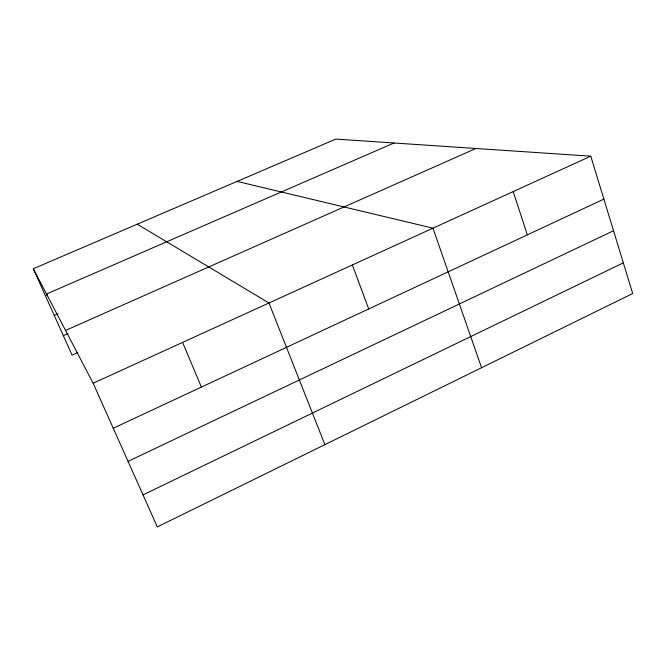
<?xml version="1.0" encoding="UTF-8"?>
<svg xmlns="http://www.w3.org/2000/svg" width="666" height="666" viewBox="0 0 666 666"><rect width="100%" height="100%" fill="white"/><g stroke="black" fill="none" stroke-linecap="round" stroke-linejoin="round"><path stroke-width="1" d="M143.024 494.896L623.334 262.854M128.038 461.355L613.544 230.752M113.253 428.246L603.887 199.117M93.14 383.216L590.784 156.177L632.7 293.54L157.318 526.906L93.14 383.216L33.3 268.731L335.839 139.094L590.784 156.177M77.747 352.597L72.078 355.136L33.3 268.731M63.337 335.656L68.007 333.583M65.551 330.436L475.932 148.476M54.237 315.393L58 313.736M46.52 294.022L394.056 142.99M45.321 295.529L47.219 294.705M237.079 181.41L432.958 228.18L481.576 367.732M137.263 224.184L268.964 302.997L324.891 444.647M182.609 342.399L201.382 387.096M352.364 264.951L368.689 308.957M513.211 191.567L527.339 234.865"/></g></svg>
